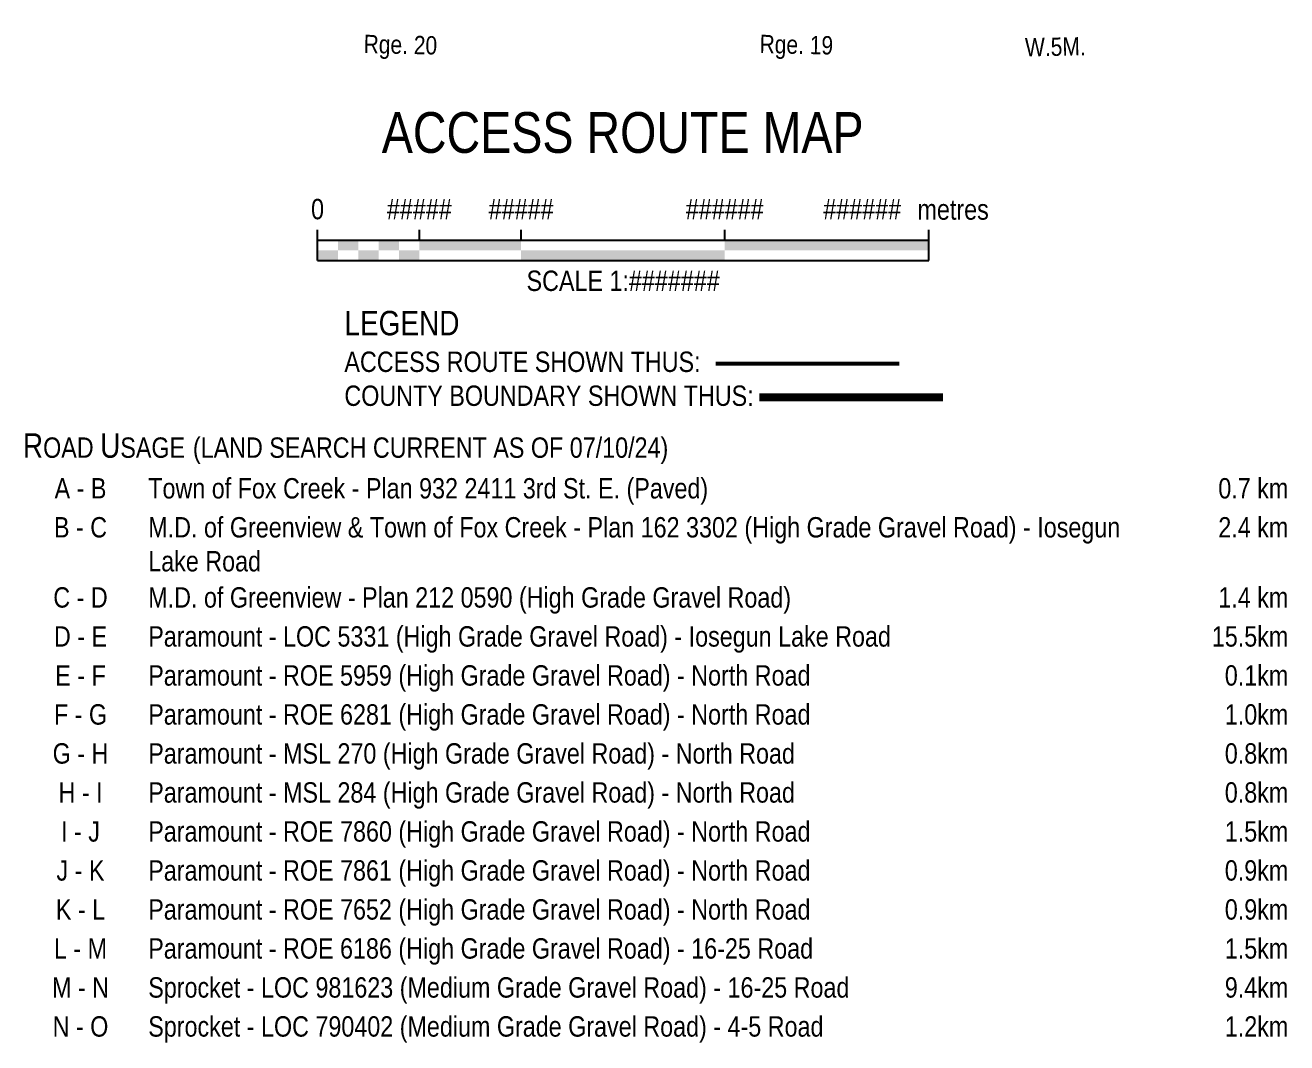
# Model space of a CAD drawing. Extents: x 508119 to 516015, y 6054829 to 6062261.
# Drawn here: x 514612 to 515232, y 6054829 to 6055329 of the extents above; entities that cross this region are included whole.
import ezdxf
from ezdxf.enums import TextEntityAlignment as Align

# ---------------------------------------------------------------- set-up
doc = ezdxf.new("R2010")
doc.units = 0
doc.header["$LTSCALE"] = 5
doc.linetypes.add('BORDER2', pattern=[22.225, 6.35, -3.175, 6.35, -3.175, 0, -3.175])
doc.layers.add('AS-COUNTY', color=7, linetype='BORDER2', lineweight=60, true_color=0xcc33ff)
for name, color, linetype in [('CG-NOTES', 7, 'Continuous'), ('DETAIL-T', 7, 'Continuous'), ('L-2', 7, 'Continuous'), ('P-PROPOSED', 10, 'Continuous')]:
    doc.layers.add(name, color=color, linetype=linetype)
doc.styles.add('0', font='ARIALN.TTF')
doc.styles.add('80', font='ARIALN.TTF', dxfattribs={"height": 10})
doc.styles.add('80CG', font='ARIALN.TTF', dxfattribs={"height": 10})
doc.styles.add('BOLD', font='ARIALNB.TTF')

# ---------------------------------------------------------------- blocks, each defined once
blk = doc.blocks.new('*U279')
at = {"color": 0}
for p, q in [((-150, 0), (-150, 15)), ((-100, 10), (-100, 15)), ((-50, 10), (-50, 15)), ((50, 10), (50, 15)), ((150.24, 0), (150.24, 15)), ((-150, 10), (150.24, 10)), ((-150, 0), (150.24, 0))]:
    blk.add_line(p, q, dxfattribs=at)
for points in [[(-140, 10), (-130, 10), (-140, 5), (-130, 5)], [(-120, 10), (-110, 10), (-120, 5), (-110, 5)], [(-100, 10), (-50, 10), (-100, 5), (-50, 5)], [(50, 10), (150.24, 10), (50, 5), (150.24, 5)], [(-150, 5), (-140, 5), (-150, 0), (-140, 0)], [(-130, 5), (-120, 5), (-130, 0), (-120, 0)], [(-110, 5), (-100, 5), (-110, 0), (-100, 0)], [(-50, 5), (50, 5), (-50, 0), (50, 0)]]:
    blk.add_solid(points, dxfattribs=at)
at = {"color": 0, "style": '80'}
blk.add_text('metres', height=10, dxfattribs=at).set_placement((162.24, 20), align=Align.CENTER)
at = {"color": 0, "char_height": 10, "style": '80'}
for s, insert, attachment_point in [('0', (-150, 30.21), 2), ('#####', (-100, 30.21), 2), ('#####', (-50, 30.21), 2), ('######', (50, 30.21), 2), ('######', (136.7, 30.22), 3), ('SCALE 1:#######', (0.12, -5), 2)]:
    blk.add_mtext(s, dxfattribs=dict(at, insert=insert, attachment_point=attachment_point))

msp = doc.modelspace()

# ---------------------------------------------------------------- linework, layer by layer
at = {"layer": 'AS-COUNTY', "ltscale": 0.4, "const_width": 3.998, "flags": 128}
msp.add_lwpolyline([(514972.785, 6055146.364), (515062.934, 6055146.364)], dxfattribs=at)
at = {"layer": 'P-PROPOSED', "color": 90, "const_width": 1.999, "flags": 128}
msp.add_lwpolyline([(514951.282, 6055162.903), (515041.43, 6055162.903)], dxfattribs=at)

# ---------------------------------------------------------------- block references
at = {"layer": 'L-2', "xscale": 0.999484, "yscale": 0.999484, "zscale": 0.999484}
msp.add_blockref('*U279', (514905.771, 6055213.602), dxfattribs=at)

# ---------------------------------------------------------------- texts
at = {"char_height": 8.9954, "attachment_point": 2, "style": '80', "bg_fill": 2}
for s, insert, width, rotation in [('Rge. 20', (514796.636, 6055324.033), 41.61349, 358.778106), ('Rge. 19', (514991.054, 6055324.033), 41.61349, 358.778106), ('W.5M.', (515118.038, 6055323.015), 38.19158, 1.047667)]:
    msp.add_mtext(s, dxfattribs=dict(at, insert=insert, width=width, rotation=rotation))
at = {"layer": 'CG-NOTES'}
for s, insert, char_height, width, attachment_point, style in [('{\\H1.2x;\\C14;LEGEND\\H0.83333x;\\C256;\\PACCESS ROUTE SHOWN THUS:\\P}COUNTY BOUNDARY SHOWN THUS:', (514769.033, 6055188.83), 9.99484, 456.98626, 1, '80'), ('A - B', (514639.449, 6055106.721), 9.9948, 56.53821, 2, '0'), ('Town of Fox Creek - Plan 932 2411 3rd St. E. (Paved)', (514672.715, 6055106.722), 9.99484, 484.82843, 1, '0'), ('0.7 km', (515232.504, 6055106.722), 9.9948, 69.96643, 3, '0'), ('B - C', (514639.449, 6055087.572), 9.9948, 56.53821, 2, '0'), ('M.D. of Greenview & Town of Fox Creek - Plan 162 3302 (High Grade Gravel Road) - Iosegun Lake Road', (514672.715, 6055087.573), 9.99484, 484.82843, 1, '0'), ('2.4 km', (515232.504, 6055087.573), 9.9948, 69.96643, 3, '0'), ('C - D', (514639.449, 6055053.142), 9.9948, 56.53821, 2, '0'), ('M.D. of Greenview - Plan 212 0590 (High Grade Gravel Road) ', (514672.715, 6055053.143), 9.99484, 484.82843, 1, '0'), ('1.4 km', (515232.504, 6055053.143), 9.9948, 69.96643, 3, '0'), ('D - E', (514639.449, 6055033.993), 9.9948, 56.53821, 2, '0'), ('Paramount - LOC 5331 (High Grade Gravel Road) - Iosegun Lake Road', (514672.716, 6055033.993), 9.99484, 484.82588, 1, '0'), ('15.5km', (515232.503, 6055033.993), 9.9948, 69.96388, 3, '0'), ('E - F', (514639.449, 6055014.844), 9.9948, 56.53821, 2, '0'), ('Paramount - ROE 5959 (High Grade Gravel Road) - North Road', (514672.716, 6055014.844), 9.99484, 484.82588, 1, '0'), ('0.1km', (515232.503, 6055014.844), 9.9948, 69.96388, 3, '0'), ('F - G', (514639.449, 6054995.696), 9.9948, 56.53821, 2, '0'), ('Paramount - ROE 6281 (High Grade Gravel Road) - North Road', (514672.716, 6054995.696), 9.99484, 484.82588, 1, '0'), ('1.0km', (515232.503, 6054995.696), 9.9948, 69.96388, 3, '0'), ('G - H', (514639.449, 6054976.547), 9.9948, 56.53821, 2, '0'), ('Paramount - MSL 270 (High Grade Gravel Road) - North Road', (514672.716, 6054976.547), 9.99484, 484.82588, 1, '0'), ('0.8km', (515232.503, 6054976.547), 9.9948, 69.96388, 3, '0'), ('H - I', (514639.449, 6054957.398), 9.9948, 56.53821, 2, '0'), ('Paramount - MSL 284 (High Grade Gravel Road) - North Road', (514672.716, 6054957.398), 9.99484, 484.82588, 1, '0'), ('0.8km', (515232.503, 6054957.398), 9.9948, 69.96388, 3, '0'), ('I - J', (514639.449, 6054938.249), 9.9948, 56.53821, 2, '0'), ('Paramount - ROE 7860 (High Grade Gravel Road) - North Road', (514672.716, 6054938.249), 9.99484, 484.82588, 1, '0'), ('1.5km', (515232.503, 6054938.249), 9.9948, 69.96388, 3, '0'), ('J - K', (514639.449, 6054919.101), 9.9948, 56.53821, 2, '0'), ('Paramount - ROE 7861 (High Grade Gravel Road) - North Road', (514672.716, 6054919.101), 9.99484, 484.82588, 1, '0'), ('0.9km', (515232.503, 6054919.101), 9.9948, 69.96388, 3, '0'), ('Paramount - ROE 7652 (High Grade Gravel Road) - North Road', (514672.716, 6054899.952), 9.99484, 484.82588, 1, '0'), ('0.9km', (515232.503, 6054899.952), 9.9948, 69.96388, 3, '0'), ('K - L', (514639.449, 6054899.952), 9.9948, 56.53821, 2, '0'), ('L - M', (514639.449, 6054880.803), 9.9948, 56.53821, 2, '0'), ('Paramount - ROE 6186 (High Grade Gravel Road) - 16-25 Road', (514672.716, 6054880.803), 9.99484, 484.82588, 1, '0'), ('1.5km', (515232.503, 6054880.803), 9.9948, 69.96388, 3, '0'), ('M - N', (514639.449, 6054861.655), 9.9948, 56.53821, 2, '0'), ('Sprocket - LOC 981623 (Medium Grade Gravel Road) - 16-25 Road', (514672.716, 6054861.655), 9.99484, 484.82588, 1, '0'), ('9.4km', (515232.503, 6054861.655), 9.9948, 69.96388, 3, '0'), ('N - O', (514639.449, 6054842.506), 9.9948, 56.53821, 2, '0'), ('Sprocket - LOC 790402 (Medium Grade Gravel Road) - 4-5 Road', (514672.716, 6054842.506), 9.99484, 484.82588, 1, '0'), ('1.2km', (515232.503, 6054842.506), 9.9948, 69.96388, 3, '0')]:
    msp.add_mtext(s, dxfattribs=dict(at, insert=insert, char_height=char_height, width=width, attachment_point=attachment_point, style=style))
at = {"layer": 'CG-NOTES', "color": 154, "insert": (514611.18, 6055128.69), "char_height": 11.993808, "width": 621.32281, "attachment_point": 1, "style": 'BOLD'}
msp.add_mtext('{\\fArial Narrow|b0|i0|c0|p34;\\C14;R\\H0.83333x;OAD \\H1.2x;U\\H0.83333x;SAGE\\fArial Narrow|b1|i0|c0|p34;\\H1.2x; \\fArial Narrow|b0|i0|c0|p34;\\H0.83333x;\\C256;(LAND SEARCH CURRENT AS OF 07/10/24)}', dxfattribs=at)
at = {"layer": 'DETAIL-T', "color": 3, "insert": (514738.741, 6055286.411), "char_height": 19.98968, "width": 332.88692, "attachment_point": 1, "style": '80CG'}
msp.add_mtext('\\pi48.63252;ACCESS ROUTE MAP', dxfattribs=at)

doc.saveas('drawing.dxf')
